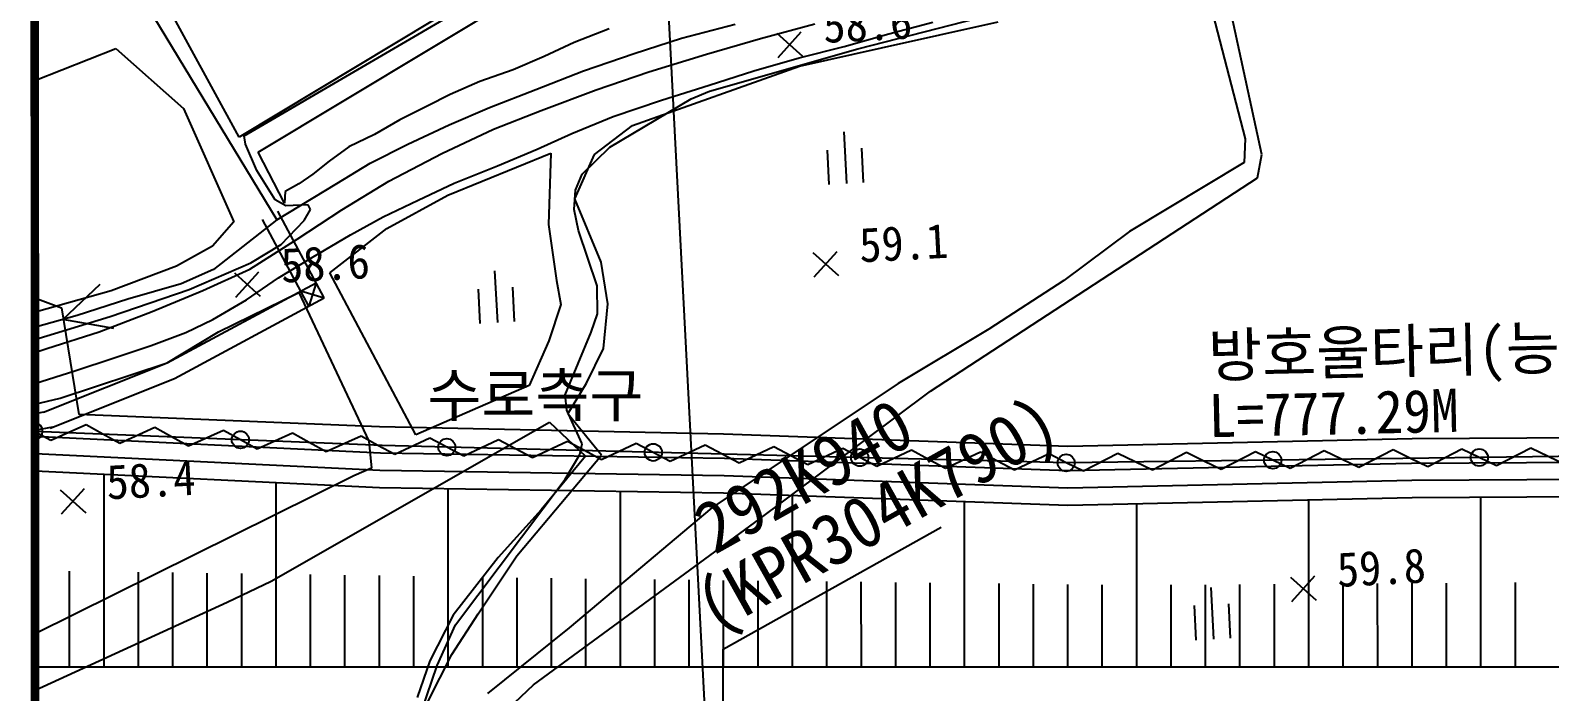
# Model space of a CAD drawing. Header units: millimetres. Extents: x 9574 to 10370, y 1103 to 1809.
# Drawn here: x 9658.2 to 9746.5, y 1497.8 to 1536.1 of the extents above; entities that cross this region are included whole.
import ezdxf
from ezdxf.xclip import XClip

# ---------------------------------------------------------------- set-up
doc = ezdxf.new("R2010")
doc.units = ezdxf.units.MM
doc.header["$LTSCALE"] = 10
doc.header["$MEASUREMENT"] = 0
doc.header["$XCLIPFRAME"] = 2
doc.linetypes.add('A-CENTR01', pattern=[2, 1.25, -0.25, 0.25, -0.25])
doc.layers.add('TN-MACL', color=6, linetype='A-CENTR01')
doc.layers.add('TZ-BASE', color=253, linetype='Continuous')
doc.layers.add('TX-PAPR', color=2, linetype='Continuous', plot=False)
doc.styles.add('GR', font='GulimChe.ttf')
doc.styles.add('HANA', font='GulimChe.ttf')

# ---------------------------------------------------------------- blocks, each defined once
blk = doc.blocks.new('JD-SDKSDK43SA')
at = {"layer": 'TZ-BASE'}
for p, q in [((52.968, -244.713), (25.518, 280.95)), ((98.633, 109.903, 57.912), (11.853, 57.682, 57.912)), ((12.945, 56.807, 58.095), (99.213, 108.581, 58.095)), ((12.143, 57.746, 58), (55.97, 83.335, 58)), ((4.239, 69.032, 57.973), (14.032, 52.876, 57.973)), ((71.27, 56.67, 59.581), (68.601, 68.974, 59.581)), ((11.853, 57.682, 57.912), (5.963, 68.436, 57.912)), ((67.622, 67.938, 58.95), (70.299, 57.571, 58.95)), ((47.798, 62.795, 59), (58.608, 65.574, 59)), ((33.348, 63.961, 58.095), (31.321, 63.172, 58.095)), ((37.544, 63.429, 57.973), (40.671, 64.242, 57.973)), ((42.149, 63.402, 55.795), (45.295, 64.255, 55.795)), ((43.09, 63.707, 58.645), (44.576, 62.369, 58.645)), ((43.164, 62.295, 58.645), (44.502, 63.781, 58.645)), ((46.995, 62.935, 58.787), (49.594, 63.665, 58.787)), ((49.177, 62.854, 58.95), (55.944, 64.376, 58.95)), ((49.594, 63.665, 58.787), (52.155, 64.354, 58.787)), ((-0.101, 60.928, 57.891), (4.69, 62.827, 57.891)), ((4.69, 62.827, 57.891), (8.611, 59.33, 57.891)), ((31.321, 63.172, 58.095), (29.579, 62.351, 58.095)), ((34.808, 62.531, 57.973), (37.544, 63.429, 57.973)), ((39.006, 62.486, 55.795), (42.149, 63.402, 55.795)), ((39.184, 60.351, 59), (47.798, 62.795, 59)), ((44.392, 62.285, 58.787), (46.995, 62.935, 58.787)), ((44.41, 61.797, 58.95), (49.177, 62.854, 58.95)), ((29.579, 62.351, 58.095), (27.776, 61.59, 58.095)), ((31.852, 61.521, 57.973), (34.808, 62.531, 57.973)), ((34.703, 58.35, 58.95), (44.41, 61.797, 58.95)), ((35.643, 61.463, 55.795), (39.006, 62.486, 55.795)), ((41.752, 61.532, 58.787), (44.392, 62.285, 58.787)), ((27.776, 61.59, 58.095), (25.826, 60.904, 58.095)), ((29.083, 60.438, 57.973), (31.852, 61.521, 57.973)), ((32.587, 60.429, 55.795), (35.643, 61.463, 55.795)), ((39.156, 60.7, 58.787), (41.752, 61.532, 58.787)), ((24.103, 60.146, 58.095), (22.764, 59.483, 58.095)), ((25.826, 60.904, 58.095), (24.103, 60.146, 58.095)), ((26.393, 59.398, 57.973), (29.083, 60.438, 57.973)), ((29.393, 59.228, 55.795), (32.587, 60.429, 55.795)), ((36.379, 59.82, 58.787), (39.156, 60.7, 58.787)), ((38.116, 59.898, 59), (39.184, 60.351, 59)), ((8.611, 59.33, 57.891), (11.531, 52.76, 57.891)), ((22.764, 59.483, 58.095), (21.185, 58.69, 58.095)), ((24.047, 58.392, 57.973), (26.393, 59.398, 57.973)), ((26.624, 58.144, 55.795), (29.393, 59.228, 55.795)), ((33.385, 57.094, 59), (38.116, 59.898, 59)), ((33.583, 58.878, 58.787), (36.379, 59.82, 58.787)), ((21.185, 58.69, 58.095), (19.709, 57.839, 58.095)), ((21.646, 57.261, 57.973), (24.047, 58.392, 57.973)), ((31.176, 57.89, 58.787), (33.583, 58.878, 58.787)), ((32.505, 56.677, 58.95), (34.703, 58.35, 58.95)), ((12.209, 57.276, 58), (12.143, 57.746, 58)), ((19.709, 57.839, 58.095), (18.23, 57.111, 58.095)), ((23.623, 56.725, 55.795), (26.624, 58.144, 55.795)), ((29.174, 56.978, 58.787), (31.176, 57.89, 58.787)), ((46.977, 57.978, 58.828), (47.133, 54.982, 58.828)), ((70.299, 57.571, 58.95), (70.249, 56.203, 58.95)), ((12.877, 55.736, 58), (12.209, 57.276, 58)), ((14.484, 53.851, 58.095), (12.945, 56.807, 58.095)), ((18.23, 57.111, 58.095), (17.08, 56.273, 58.095)), ((19.469, 56.16, 57.973), (21.646, 57.261, 57.973)), ((20.546, 55.121, 55.795), (23.623, 56.725, 55.795)), ((23.979, 54.315, 58.258), (29.957, 56.744, 58.258)), ((26.868, 56.015, 58.787), (29.174, 56.978, 58.787)), ((29.957, 56.744, 58.258), (29.83, 52.603, 58.258)), ((31.362, 54.087, 58.95), (32.505, 56.677, 58.95)), ((31.784, 55.53, 59), (33.385, 57.094, 59)), ((46.135, 54.93, 58.828), (46.03, 56.928, 58.828)), ((48.132, 55.035, 58.828), (48.028, 57.032, 58.828)), ((71.017, 55.316, 59.581), (71.27, 56.67, 59.581)), ((13.944, 54.029, 58), (12.877, 55.736, 58)), ((17.08, 56.273, 58.095), (16.131, 55.523, 58.095)), ((17.516, 54.986, 57.973), (19.469, 56.16, 57.973)), ((24.34, 55.001, 58.787), (26.868, 56.015, 58.787)), ((70.249, 56.203, 58.95), (63.578, 52.201, 58.95)), ((14.032, 52.876, 57.973), (17.516, 54.986, 57.973)), ((15.317, 54.962, 58.095), (14.519, 54.525, 58.095)), ((16.131, 55.523, 58.095), (15.317, 54.962, 58.095)), ((17.82, 53.448, 55.795), (20.546, 55.121, 55.795)), ((22.259, 54.026, 58.787), (24.34, 55.001, 58.787)), ((31.392, 54.607, 59), (31.784, 55.53, 59)), ((52.015, 42.939, 59.581), (71.017, 55.316, 59.581)), ((14.562, 53.687, 58), (13.944, 54.029, 58)), ((14.519, 54.525, 58.095), (14.484, 53.851, 58.095)), ((20.219, 53.051, 58.787), (22.259, 54.026, 58.787)), ((20.428, 52.367, 58.258), (23.979, 54.315, 58.258)), ((31.31, 53.467, 59), (31.392, 54.607, 59)), ((32.887, 50.418, 58.95), (31.362, 54.087, 58.95)), ((16.788, 48.347), (14.09, 53.377)), ((15.855, 53.757, 58), (14.562, 53.687, 58)), ((15.215, 51.76, 55.795), (17.82, 53.448, 55.795)), ((15.636, 52.841, 58), (16.004, 53.471, 58)), ((16.004, 53.471, 58), (15.855, 53.757, 58)), ((18.323, 52.001, 58.787), (20.219, 53.051, 58.787)), ((31.565, 52.263, 59), (31.31, 53.467, 59)), ((11.531, 52.76, 57.891), (10.302, 51.348, 57.891)), ((14.032, 52.876, 57.22), (10.354, 49.986, 57.22)), ((15.907, 47.872), (13.209, 52.904)), ((14.284, 51.445, 58), (15.636, 52.841, 58)), ((17.124, 49.796, 58.258), (20.428, 52.367, 58.258)), ((29.83, 52.603, 58.258), (30.28, 49.361, 58.258)), ((32.647, 49.037, 59), (31.565, 52.263, 59)), ((63.578, 52.201, 58.95), (59.756, 49.346, 58.95)), ((10.302, 51.348, 57.891), (8.208, 50.189, 57.891)), ((12.472, 50.006, 55.795), (15.215, 51.76, 55.795)), ((12.537, 50.378, 58), (14.284, 51.445, 58)), ((16.052, 50.671, 58.787), (18.323, 52.001, 58.787)), ((8.944, 48.838, 58), (12.537, 50.378, 58)), ((14.141, 49.519, 58.787), (16.052, 50.671, 58.787)), ((33.264, 48.008, 58.95), (32.887, 50.418, 58.95)), ((45.186, 50.974, 59.072), (46.672, 49.636, 59.072)), ((45.26, 49.562, 59.072), (46.598, 51.048, 59.072)), ((8.208, 50.189, 57.891), (4.412, 48.761, 57.891)), ((10.354, 49.986, 57.22), (8.471, 49.16, 57.22)), ((9.748, 48.781, 55.795), (12.472, 50.006, 55.795)), ((11.579, 49.793, 58.604), (13.065, 48.454, 58.604)), ((11.652, 48.381, 58.604), (12.991, 49.867, 58.604)), ((12.274, 48.226, 58.787), (14.141, 49.519, 58.787)), ((22.107, 40.392, 58.258), (17.124, 49.796, 58.258)), ((26.693, 49.91, 58.543), (26.85, 46.914, 58.543)), ((4.412, 48.761, 57.891), (0.079, 47.536, 57.891)), ((1.606, 47.088, 57.22), (3.783, 49.151, 57.22)), ((4.362, 47.258, 58), (8.944, 48.838, 58)), ((8.471, 49.16, 57.22), (5.388, 48.268, 57.22)), ((6.8, 47.549, 55.795), (9.748, 48.781, 55.795)), ((7.668, 44.567), (16.315, 49.228)), ((10.655, 46.371, 58.441), (15.314, 48.668, 58.441)), ((15.314, 48.668, 58.441), (19.392, 40.023, 58.441)), ((15.435, 48.754), (16.789, 48.348)), ((16.315, 49.228), (15.907, 47.872)), ((25.851, 46.862, 58.543), (25.747, 48.859, 58.543)), ((27.848, 46.966, 58.543), (27.744, 48.964, 58.543)), ((30.28, 49.361, 58.258), (30.536, 47.965, 58.258)), ((32.671, 47.427, 59), (32.647, 49.037, 59)), ((59.756, 49.346, 58.95), (55.403, 46.532, 58.95)), ((-0.08, 48.368), (1.521, 47.764)), ((-0.08, 48.368), (1.521, 47.764)), ((1.521, 47.764), (2.537, 41.581)), ((1.521, 47.764), (2.537, 41.581)), ((5.388, 48.268, 57.22), (2.429, 47.32, 57.22)), ((8.092, 43.659), (16.789, 48.348)), ((10.322, 47.092, 58.787), (12.274, 48.226, 58.787)), ((30.536, 47.965, 58.258), (29.843, 45.861, 58.258)), ((33.017, 45.412, 58.95), (33.264, 48.008, 58.95)), ((0.079, 47.536, 57.891), (-0.078, 47.503, 57.891)), ((-0.076, 45.92, 58), (4.362, 47.258, 58)), ((2.429, 47.32, 57.22), (0.012, 46.637, 57.22)), ((4.561, 46.574, 57.22), (1.606, 47.088, 57.22)), ((3.709, 46.371, 55.795), (6.8, 47.549, 55.795)), ((8.761, 46.34, 58.787), (10.322, 47.092, 58.787)), ((32.299, 46.359, 59), (32.671, 47.427, 59)), ((0.012, 46.637, 57.22), (-0.077, 46.612, 57.22)), ((0.67, 45.399, 55.795), (3.709, 46.371, 55.795)), ((6.732, 45.59, 58.787), (8.761, 46.34, 58.787)), ((7.668, 44.567, 58.441), (10.655, 46.371, 58.441)), ((30.794, 42.726, 59), (32.299, 46.359, 59)), ((55.403, 46.532, 58.95), (50.145, 43.377, 58.95)), ((-0.075, 45.162, 55.795), (0.67, 45.399, 55.795)), ((4.581, 44.876, 58.787), (6.732, 45.59, 58.787)), ((29.843, 45.861, 58.258), (28.699, 43.251, 58.258)), ((32.035, 43.399, 58.95), (33.017, 45.412, 58.95)), ((0.49, 41.708), (7.668, 44.567)), ((1.452, 42.516, 58.441), (7.668, 44.567, 58.441)), ((2.307, 44.118, 58.787), (4.581, 44.876, 58.787)), ((-0.072, 43.366, 58.787), (2.307, 44.118, 58.787)), ((0.86, 40.778), (8.092, 43.659)), ((30.941, 41.625, 58.95), (32.035, 43.399, 58.95)), ((50.145, 43.377, 58.95), (39.319, 36.16, 58.95)), ((-0.07, 42.156, 58.441), (1.452, 42.516, 58.441)), ((28.699, 43.251, 58.258), (22.107, 40.392, 58.258)), ((30.88, 41.837, 59), (30.794, 42.726, 59)), ((41.816, 35.318, 59.581), (52.015, 42.939, 59.581)), ((0.49, 41.708), (-0.069, 41.616)), ((19.998, 40.856), (2.537, 41.581)), ((19.998, 40.856), (2.537, 41.581)), ((19.998, 40.856), (2.537, 41.581)), ((19.998, 40.856), (2.537, 41.581)), ((31.786, 39.873, 59), (30.88, 41.837, 59)), ((32.907, 39.216, 58.95), (30.941, 41.625, 58.95)), ((1.007, 40.837), (-0.067, 40.645)), ((2.951, 40.977), (0.912, 40.059)), ((3.93, 40.436), (2.951, 40.977)), ((6.948, 40.814), (4.908, 39.896)), ((7.926, 40.273), (6.948, 40.814)), ((10.944, 40.651), (8.905, 39.733)), ((11.923, 40.111), (10.944, 40.651)), ((13.713, 31.903, 58.807), (29.88, 41.136, 58.807)), ((39.998, 40.437), (19.998, 40.856)), ((39.998, 40.437), (19.998, 40.856)), ((39.998, 40.437), (19.998, 40.856)), ((39.998, 40.437), (19.998, 40.856)), ((29.88, 41.136, 58.807), (31.972, 39.159, 58.807)), ((0.912, 40.059), (-0.067, 40.599)), ((-0.02, 40.318), (20.062, 39.345)), ((4.908, 39.896), (3.93, 40.436)), ((8.905, 39.733), (7.926, 40.273)), ((12.902, 39.57), (11.923, 40.111)), ((14.941, 40.488), (12.902, 39.57)), ((15.92, 39.948), (14.941, 40.488)), ((16.899, 39.407), (15.92, 39.948)), ((18.938, 40.325), (16.899, 39.407)), ((19.916, 39.785), (18.938, 40.325)), ((19.392, 40.023, 58.441), (19.533, 38.46, 58.441)), ((20.903, 39.256), (19.916, 39.781)), ((22.928, 40.206), (20.903, 39.256)), ((23.915, 39.68), (22.928, 40.206)), ((26.927, 40.105), (24.902, 39.155)), ((27.914, 39.58), (26.927, 40.105)), ((30.925, 40.004), (28.901, 39.054)), ((31.912, 39.479), (30.925, 40.004)), ((31.65, 39.256, 59), (31.786, 39.873, 59)), ((34.924, 39.903), (32.9, 38.954)), ((35.911, 39.378), (34.924, 39.903)), ((38.923, 39.802), (36.898, 38.853)), ((39.91, 39.277), (38.923, 39.802)), ((59.998, 39.718), (39.998, 40.437)), ((59.998, 39.718), (39.998, 40.437)), ((59.998, 39.718), (39.998, 40.437)), ((59.998, 39.718), (39.998, 40.437)), ((79.998, 40.159), (59.998, 39.718)), ((79.998, 40.159), (59.998, 39.718)), ((79.998, 40.159), (59.998, 39.718)), ((79.998, 40.159), (59.998, 39.718)), ((99.998, 40.27), (79.998, 40.159)), ((99.998, 40.27), (79.998, 40.159)), ((-0.065, 39.313), (-0.011, 39.317)), ((-0.011, 39.317), (20.03, 38.346)), ((20.062, 39.345), (40.05, 39.036)), ((24.902, 39.155), (23.915, 39.68)), ((28.901, 39.054), (27.914, 39.58)), ((31.972, 39.159, 58.807), (29.403, 36.047, 58.807)), ((30.787, 37.827, 59), (31.65, 39.256, 59)), ((30.939, 36.899, 58.95), (32.907, 39.216, 58.95)), ((32.9, 38.954), (31.912, 39.479)), ((36.898, 38.853), (35.911, 39.378)), ((40.897, 38.752), (39.91, 39.277)), ((40.05, 39.036), (60.012, 38.319)), ((42.922, 39.701), (40.897, 38.752)), ((43.909, 39.176), (42.922, 39.701)), ((44.896, 38.651), (43.909, 39.176)), ((46.92, 39.6), (44.896, 38.651)), ((47.907, 39.075), (46.92, 39.6)), ((48.894, 38.55), (47.907, 39.075)), ((50.919, 39.499), (48.894, 38.55)), ((51.906, 38.974), (50.919, 39.499)), ((52.893, 38.449), (51.906, 38.974)), ((54.918, 39.398), (52.893, 38.449)), ((55.905, 38.873), (54.918, 39.398)), ((56.892, 38.348), (55.905, 38.873)), ((58.917, 39.297), (56.892, 38.348)), ((59.904, 38.772), (58.917, 39.297)), ((62.897, 39.311), (60.91, 38.285)), ((63.903, 38.824), (62.897, 39.311)), ((66.897, 39.363), (64.91, 38.337)), ((67.903, 38.876), (66.897, 39.363)), ((68.909, 38.389), (67.903, 38.876)), ((70.896, 39.414), (68.909, 38.389)), ((71.903, 38.927), (70.896, 39.414)), ((72.909, 38.44), (71.903, 38.927)), ((74.896, 39.466), (72.909, 38.44)), ((75.902, 38.979), (74.896, 39.466)), ((76.909, 38.492), (75.902, 38.979)), ((78.896, 39.518), (76.909, 38.492)), ((79.902, 39.031), (78.896, 39.518)), ((80.908, 38.544), (79.902, 39.031)), ((79.971, 38.759), (100.153, 38.871)), ((82.895, 39.57), (80.908, 38.544)), ((83.902, 39.083), (82.895, 39.57)), ((84.908, 38.596), (83.902, 39.083)), ((86.895, 39.621), (84.908, 38.596)), ((87.901, 39.134), (86.895, 39.621)), ((88.908, 38.647), (87.901, 39.134)), ((-0.063, 38.311), (-0.002, 38.315)), ((18.511, 38.014, 58.441), (-0.048, 28.821, 58.441)), ((-0.002, 38.315), (19.998, 37.346)), ((3.999, 26.925), (3.998, 38.121)), ((19.533, 38.46, 58.441), (18.511, 38.014, 58.441)), ((20.03, 38.346), (40.024, 38.037)), ((40.024, 38.037), (60.005, 37.318)), ((60.91, 38.285), (59.904, 38.772)), ((60.012, 38.319), (79.971, 38.759)), ((64.91, 38.337), (63.903, 38.824)), ((1.449, 37.214, 58.4), (2.935, 35.876, 58.4)), ((1.523, 35.802, 58.4), (2.861, 37.288, 58.4)), ((13.999, 26.926), (13.998, 37.637)), ((19.998, 37.346), (39.998, 37.037)), ((23.999, 26.926), (23.998, 37.284)), ((24.424, 29.378, 59), (30.787, 37.827, 59)), ((33.999, 26.927), (33.998, 37.13)), ((60.005, 37.318), (79.984, 37.759)), ((79.984, 37.759), (100.155, 37.871)), ((27.977, 33.364, 58.95), (30.939, 36.899, 58.95)), ((39.998, 37.037), (59.998, 36.318)), ((43.999, 26.927), (43.998, 36.893)), ((53.999, 26.928), (53.998, 36.534)), ((59.998, 36.318), (79.998, 36.759)), ((63.999, 26.928), (63.998, 36.406)), ((73.999, 26.929), (73.998, 36.627)), ((79.998, 36.759), (99.998, 36.87)), ((83.999, 26.929), (83.998, 36.781)), ((29.403, 36.047, 58.807), (26.901, 33.282, 58.807)), ((28.955, 25.884, 59.581), (41.816, 35.318, 59.581)), ((39.319, 36.16, 58.95), (31.029, 29.203, 58.95)), ((26.901, 33.282, 58.807), (24.279, 29.923, 58.807)), ((25.742, 30, 58.95), (27.977, 33.364, 58.95)), ((-0.001, 26.925), (-0.002, 32.523)), ((1.999, 26.925), (1.998, 32.493)), ((5.999, 26.925), (5.998, 32.433)), ((7.999, 26.926), (7.998, 32.403)), ((9.999, 26.926), (9.998, 32.373)), ((11.152, 30.685, 58.807), (13.713, 31.903, 58.807)), ((11.999, 26.926), (11.998, 32.343)), ((15.999, 26.926), (15.998, 32.283)), ((17.999, 26.926), (17.998, 32.253)), ((19.999, 26.926), (19.998, 32.223)), ((21.999, 26.926), (21.998, 32.193)), ((25.999, 26.926), (25.998, 32.134)), ((27.999, 26.926), (27.998, 32.104)), ((29.999, 26.927), (29.998, 32.074)), ((31.999, 26.927), (31.998, 32.044)), ((35.999, 26.927), (35.998, 31.997)), ((37.999, 26.927), (37.998, 31.973)), ((39.999, 26.927), (39.998, 31.95)), ((41.999, 26.927), (41.998, 31.926)), ((45.999, 26.927), (45.998, 31.879)), ((47.999, 26.927), (47.998, 31.855)), ((49.999, 26.927), (49.998, 31.832)), ((51.999, 26.928), (51.998, 31.808)), ((72.936, 32.132, 59.825), (74.422, 30.793, 59.825)), ((73.01, 30.719, 59.825), (74.349, 32.205, 59.825)), ((79.999, 26.929), (79.998, 31.778)), ((81.999, 26.929), (81.998, 31.792)), ((85.999, 26.929), (85.998, 31.819)), ((55.999, 26.928), (55.998, 31.761)), ((57.999, 26.928), (57.998, 31.738)), ((59.999, 26.928), (59.998, 31.714)), ((61.999, 26.928), (61.998, 31.691)), ((65.999, 26.928), (65.998, 31.681)), ((67.999, 26.928), (67.998, 31.695)), ((68.298, 31.536, 59.398), (68.455, 28.54, 59.398)), ((69.999, 26.928), (69.998, 31.709)), ((71.999, 26.929), (71.998, 31.723)), ((75.999, 26.929), (75.998, 31.75)), ((77.999, 26.929), (77.998, 31.764)), ((-0.042, 25.557, 58.807), (11.152, 30.685, 58.807)), ((67.456, 28.488, 59.398), (67.352, 30.485, 59.398)), ((69.453, 28.592, 59.398), (69.349, 30.589, 59.398)), ((24.279, 29.923, 58.807), (22.933, 27.284, 58.807)), ((23.358, 27, 59), (24.424, 29.378, 59)), ((24.203, 27.639, 58.95), (25.742, 30, 58.95)), ((31.029, 29.203, 58.95), (26.286, 25.376, 58.95)), ((22.82, 24.897, 58.95), (24.203, 27.639, 58.95)), ((-0.044, 26.925), (-0.001, 26.925)), ((-0.001, 26.925), (19.998, 26.926)), ((19.998, 26.926), (39.999, 26.927)), ((21.439, 21.379, 59), (23.358, 27, 59)), ((22.933, 27.284, 58.807), (22.2, 25.158, 58.807)), ((39.999, 26.927), (59.998, 26.928)), ((59.998, 26.928), (79.999, 26.929)), ((79.999, 26.929), (99.999, 26.93)), ((15.406, 13.146, 59.581), (28.955, 25.884, 59.581))]:
    blk.add_line(p, q, dxfattribs=at)
at = {"layer": 'TZ-BASE', "ltscale": 0.2}
for p, q in [((20.15, 39.775), (-0.067, 40.599)), ((59.909, 38.772), (20.15, 39.775)), ((100.128, 39.293), (59.909, 38.772))]:
    blk.add_line(p, q, dxfattribs=at)
at = {"layer": 'TZ-BASE'}
for centre in [(11.923, 40.111), (23.915, 39.68), (35.911, 39.378), (47.907, 39.075), (59.904, 38.772), (71.903, 38.927), (83.902, 39.083)]:
    blk.add_circle(centre, 0.5, dxfattribs=at)
blk.add_arc((-0.067, 40.599), 0.5, 275.78879, 84.25859, dxfattribs=at)
at = {"layer": 'TZ-BASE', "style": 'HANA'}
for s, height, rotation, p in [('58.6', 2, 2.9893, (45.83, 63.142, 58.645)), ('59.1', 2, 2.9893, (47.926, 50.409, 59.072)), ('58.6', 2, 2.9893, (14.319, 49.228, 58.604)), ('방호울타리(능형망)', 2.5, 1.2751, (68.178, 43.758)), ('수로측구', 2.5, 0.00261, (22.781, 41.458)), ('L=777.29M', 2.5, 1.2751, (68.2, 40.254)), ('58.4', 2, 2.9893, (4.189, 36.649, 58.4)), ('59.8', 2, 2.9893, (75.677, 31.567, 59.825))]:
    blk.add_text(s, height=height, rotation=rotation, dxfattribs=at).set_placement(p)

msp = doc.modelspace()

# ---------------------------------------------------------------- linework, layer by layer
at = {"layer": 'TN-MACL', "const_width": 0.5, "elevation": -59.377}
msp.add_lwpolyline([(9658.443, 1547.259), (9658.51, 1397.259)], dxfattribs=at)
at = {"layer": 'TX-PAPR', "elevation": -59.377, "flags": 128}
msp.add_lwpolyline([(9658.443, 1547.259), (10358.474, 1547.259), (10358.474, 1397.259), (9658.506, 1397.259), (9658.443, 1547.259)], dxfattribs=at)
at = {"layer": 'TZ-BASE', "elevation": -59.377, "flags": 128}
msp.add_lwpolyline([(9698.442, 1484.509), (9698.442, 1500.212), (9711.102, 1507.298)], dxfattribs=at)

# ---------------------------------------------------------------- block references
at = {"layer": 'TZ-BASE'}
ref = msp.add_blockref('JD-SDKSDK43SA', (9658.474, 1472.259, -59.377), dxfattribs=at)
XClip(ref).set_block_clipping_path([(-0.0310036678, 75), (699.9999999929, 75.0000000632), (699.9999999987, -74.9999999368), (0.0310036678, -75)])

# ---------------------------------------------------------------- texts
at = {"layer": 'TZ-BASE', "style": 'GR'}
for s, p in [('292K940', (9697.934, 1505.664, -59.377)), ('(KPR304K790)', (9697.934, 1501.073, -59.377))]:
    msp.add_text(s, height=3, rotation=29.23871, dxfattribs=at).set_placement(p)

doc.saveas('drawing.dxf')
